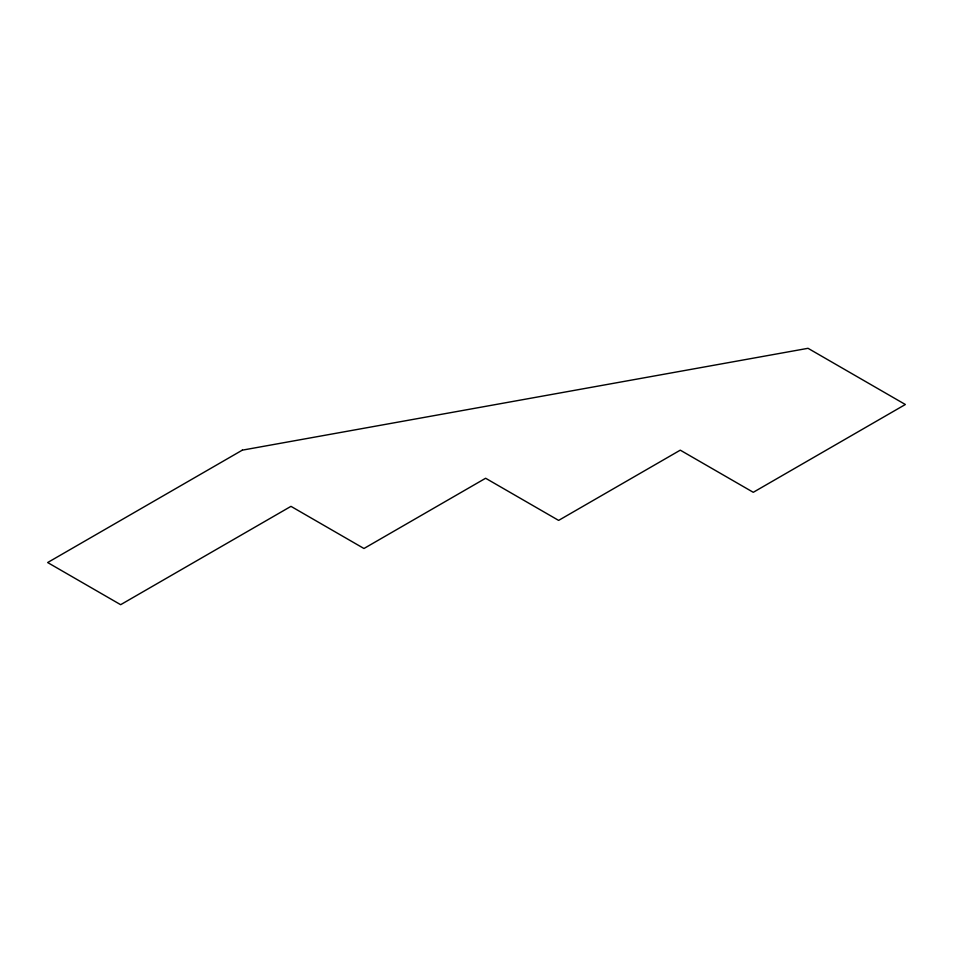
<?xml version="1.0" encoding="UTF-8"?>
<svg xmlns="http://www.w3.org/2000/svg" width="953" height="953" viewBox="0 0 953 953"><rect width="100%" height="100%" fill="white"/><g stroke="black" fill="none" stroke-linecap="round" stroke-linejoin="round"><path stroke-width="1.43" d="M242.3 450.161L47.65 562.544L120.65 604.69L290.975 506.353L363.963 548.499L485.625 478.251L558.625 520.398L680.275 450.161L753.275 492.308L905.35 404.501L808.025 348.31L242.3 450.161"/></g></svg>
